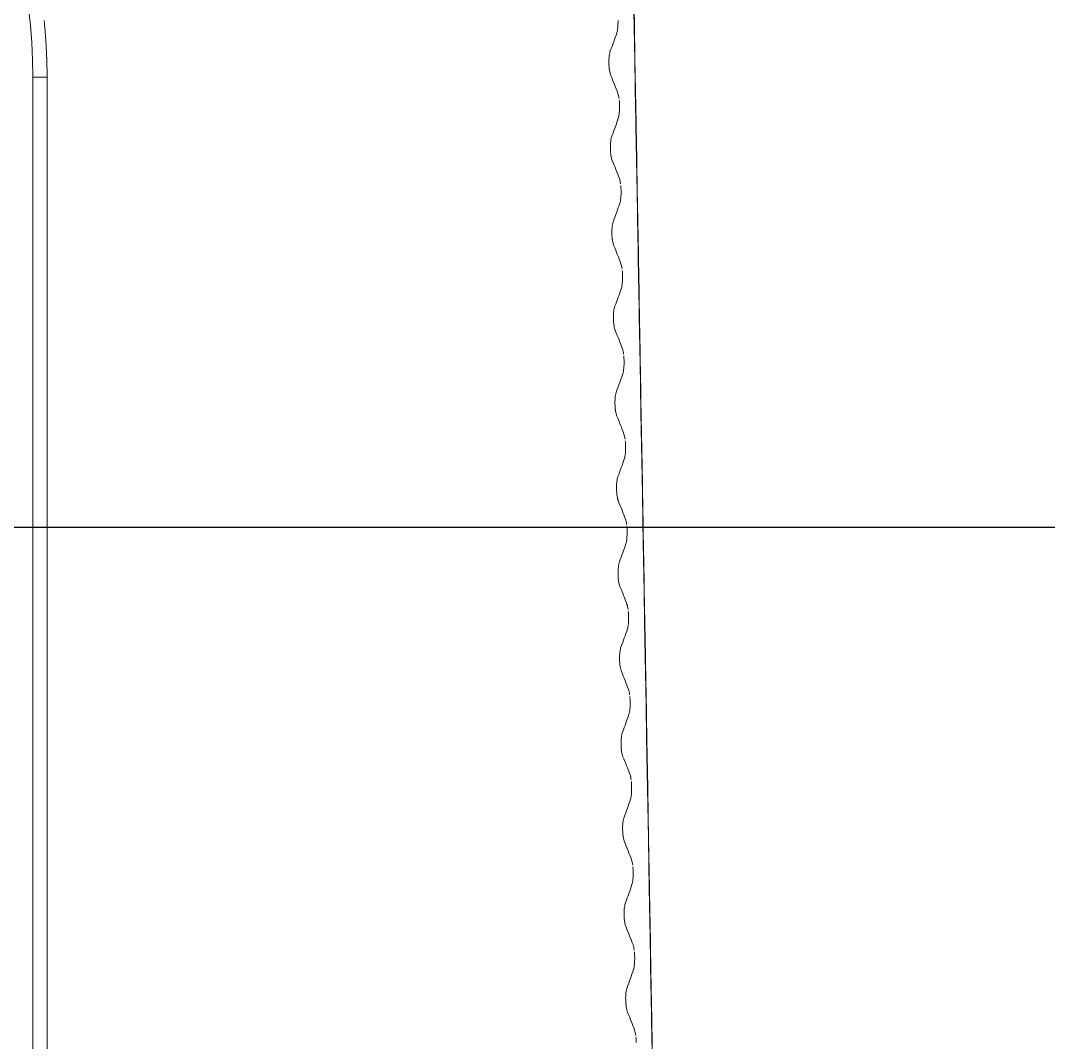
# Model space of a CAD drawing. Header units: inches. Extents: x -456 to 658, y -232 to 0.
# Drawn here: x -184.522 to -183.673, y -29.339 to -28.494 of the extents above; entities that cross this region are included whole.
import ezdxf

# ---------------------------------------------------------------- set-up
doc = ezdxf.new("R2010")
doc.units = ezdxf.units.IN
doc.header["$MEASUREMENT"] = 0

msp = doc.modelspace()

# ---------------------------------------------------------------- linework, layer by layer
at = {"color": 0, "linetype": 'Continuous', "lineweight": 0}
for p, q in [((-184.51205, -29.65523), (-184.51205, -28.54114)), ((-184.50032, -28.54114), (-184.51205, -28.54114)), ((-184.50032, -28.54114), (-184.50032, -28.5396)), ((-184.50032, -28.54114), (-184.50032, -29.65523))]:
    msp.add_line(p, q, dxfattribs=at)
msp.add_lwpolyline([(0.06297, -28.91307), (-219.29988, -28.91307)])
msp.add_arc((-184.96354, -28.54114), 0.4515, 0, 57.38706, dxfattribs=at)
msp.add_ellipse((-186.34468, -28.54105), major_axis=(1.84436, 0), ratio=0.5, start_param=0.023608, end_param=0.039741, dxfattribs=at)
at = {"color": 0, "linetype": 'Continuous', "lineweight": 0, "extrusion": (0, 0, -1)}
for centre, major_axis, ratio, start_param, end_param in [((-186.3448, -28.62867), (1.84355, 0.11683), 0.500752, -0.008054, 0.008054), ((-185.26114, -28.40107), (1.24875, 0), 0.5, 0.166286, 0.190486), ((-185.2588, -28.66854), (1.25107, 0), 0.5, -0.20763, -0.183397), ((-185.26157, -28.47143), (1.25042, 0), 0.5, 0.166056, 0.190223), ((-185.25924, -28.73892), (1.25273, 0), 0.5, -0.207368, -0.183168), ((-185.26201, -28.5418), (1.25208, 0), 0.5, 0.165827, 0.18996), ((-185.25968, -28.80929), (1.2544, 0), 0.5, -0.207106, -0.18294), ((-185.26245, -28.61217), (1.25375, 0), 0.5, 0.165598, 0.189698), ((-185.26011, -28.87967), (1.25606, 0), 0.5, -0.206845, -0.182712), ((-185.26289, -28.68254), (1.25541, 0), 0.5, 0.16537, 0.189437), ((-185.26055, -28.95004), (1.25773, 0), 0.5, -0.206585, -0.182485), ((-185.26332, -28.7529), (1.25708, 0), 0.5, 0.165143, 0.189177), ((-185.26098, -29.02041), (1.25939, 0), 0.5, -0.206325, -0.182258), ((-185.26376, -28.82327), (1.25874, 0), 0.5, 0.164916, 0.188917), ((-185.26142, -29.09079), (1.26106, 0), 0.5, -0.206066, -0.182032), ((-185.26419, -28.89364), (1.26041, 0), 0.5, 0.16469, 0.188658), ((-185.26186, -29.16116), (1.26272, 0), 0.5, -0.205808, -0.181807), ((-185.26463, -28.964), (1.26207, 0), 0.5, 0.164464, 0.1884), ((-185.26229, -29.23154), (1.26439, 0), 0.5, -0.205551, -0.181582), ((-185.26507, -29.03437), (1.26374, 0), 0.5, 0.164239, 0.188142), ((-185.26273, -29.30191), (1.26605, 0), 0.5, -0.205294, -0.181358), ((-185.2655, -29.10474), (1.26541, 0), 0.5, 0.164014, 0.187885), ((-185.26316, -29.37228), (1.26771, 0), 0.5, -0.205037, -0.181134), ((-185.26594, -29.17511), (1.26707, 0), 0.5, 0.16379, 0.187629), ((-185.2636, -29.44266), (1.26938, 0), 0.5, -0.204782, -0.180911)]:
    msp.add_ellipse(centre, major_axis=major_axis, ratio=ratio, start_param=start_param, end_param=end_param, dxfattribs=at)
at = {"color": 0, "linetype": 'Continuous', "lineweight": 0}
for points in [[(-183.95553, -31.91817), (-183.97644, -30.72034), (-183.99681, -29.55353), (-184.01664, -28.41773)], [(-184.01664, -28.41773), (-183.99627, -29.58454), (-183.9759, -30.75135), (-183.95553, -31.91817)], [(-183.95542, -31.91817), (-183.97579, -30.75135), (-183.99615, -29.58454), (-184.01652, -28.41773)], [(-184.01652, -28.41773), (-183.99648, -29.5659), (-183.97611, -30.73271), (-183.95542, -31.91817)], [(-184.50178, -28.50441), (-184.50192, -28.50264), (-184.50222, -28.49891), (-184.5027, -28.49426)], [(-184.50083, -28.51928), (-184.50071, -28.52133), (-184.50059, -28.52535), (-184.50047, -28.52944)], [(-184.50047, -28.52944), (-184.50038, -28.53296), (-184.50033, -28.53726), (-184.50032, -28.5396)], [(-184.50032, -28.5396), (-184.50032, -28.54011), (-184.50032, -28.54063), (-184.50032, -28.54114)], [(-184.03461, -28.5396), (-184.03508, -28.53847), (-184.03544, -28.53694), (-184.0357, -28.53526)], [(-184.02872, -28.55447), (-184.02831, -28.55556), (-184.028, -28.55709), (-184.02777, -28.55879)], [(-184.02761, -28.56017), (-184.02747, -28.56157), (-184.02739, -28.56306), (-184.02736, -28.56462)], [(-184.02761, -28.56017), (-184.02748, -28.56158), (-184.02739, -28.56311), (-184.02736, -28.56462)], [(-184.03335, -28.60996), (-184.03382, -28.60884), (-184.03418, -28.6073), (-184.03444, -28.60562)], [(-184.02747, -28.62483), (-184.02706, -28.62593), (-184.02675, -28.62745), (-184.02652, -28.62916)], [(-184.02636, -28.63053), (-184.02622, -28.63194), (-184.02614, -28.63342), (-184.02611, -28.63498)], [(-184.02636, -28.63053), (-184.02622, -28.63194), (-184.02614, -28.63348), (-184.02611, -28.63498)], [(-184.03209, -28.68032), (-184.03256, -28.6792), (-184.03292, -28.67767), (-184.03318, -28.67598)], [(-184.02621, -28.69519), (-184.02581, -28.69629), (-184.0255, -28.69781), (-184.02527, -28.69952)], [(-184.02511, -28.7009), (-184.02497, -28.7023), (-184.02489, -28.70378), (-184.02486, -28.70535)], [(-184.02511, -28.7009), (-184.02497, -28.7023), (-184.02489, -28.70384), (-184.02486, -28.70535)], [(-184.03083, -28.75069), (-184.0313, -28.74956), (-184.03165, -28.74803), (-184.03192, -28.74635)], [(-184.02496, -28.76556), (-184.02455, -28.76665), (-184.02424, -28.76817), (-184.02402, -28.76988)], [(-184.02386, -28.77126), (-184.02372, -28.77266), (-184.02364, -28.77415), (-184.02361, -28.77571)], [(-184.02386, -28.77126), (-184.02372, -28.77267), (-184.02363, -28.7742), (-184.02361, -28.77571)], [(-184.02957, -28.82105), (-184.03004, -28.81993), (-184.03039, -28.81839), (-184.03065, -28.81671)], [(-184.02371, -28.83592), (-184.0233, -28.83702), (-184.02299, -28.83854), (-184.02277, -28.84025)], [(-184.02261, -28.84162), (-184.02247, -28.84303), (-184.02238, -28.84451), (-184.02236, -28.84607)], [(-184.02261, -28.84162), (-184.02247, -28.84303), (-184.02238, -28.84457), (-184.02236, -28.84607)], [(-184.02831, -28.89141), (-184.02878, -28.89029), (-184.02913, -28.88876), (-184.02939, -28.88707)], [(-184.02245, -28.90628), (-184.02205, -28.90738), (-184.02174, -28.9089), (-184.02151, -28.91061)], [(-184.02135, -28.91199), (-184.02122, -28.91339), (-184.02113, -28.91487), (-184.0211, -28.91644)], [(-184.02135, -28.91199), (-184.02122, -28.91339), (-184.02113, -28.91493), (-184.0211, -28.91644)], [(-184.02704, -28.96178), (-184.02751, -28.96065), (-184.02787, -28.95912), (-184.02813, -28.95744)], [(-184.0212, -28.97664), (-184.0208, -28.97774), (-184.02049, -28.97926), (-184.02026, -28.98097)], [(-184.0201, -28.98235), (-184.01996, -28.98375), (-184.01988, -28.98524), (-184.01985, -28.9868)], [(-184.0201, -28.98235), (-184.01996, -28.98376), (-184.01988, -28.98529), (-184.01985, -28.9868)], [(-184.02578, -29.03214), (-184.02625, -29.03102), (-184.02661, -29.02948), (-184.02687, -29.0278)], [(-184.01995, -29.04701), (-184.01954, -29.04811), (-184.01924, -29.04963), (-184.01901, -29.05134)], [(-184.01885, -29.05271), (-184.01871, -29.05412), (-184.01863, -29.0556), (-184.0186, -29.05716)], [(-184.01885, -29.05271), (-184.01871, -29.05412), (-184.01863, -29.05566), (-184.0186, -29.05716)], [(-184.02452, -29.1025), (-184.02499, -29.10138), (-184.02535, -29.09984), (-184.02561, -29.09816)], [(-184.01869, -29.11737), (-184.01829, -29.11847), (-184.01798, -29.11999), (-184.01776, -29.1217)], [(-184.0176, -29.12308), (-184.01746, -29.12448), (-184.01738, -29.12596), (-184.01735, -29.12753)], [(-184.0176, -29.12308), (-184.01746, -29.12448), (-184.01738, -29.12602), (-184.01735, -29.12753)], [(-184.02326, -29.17287), (-184.02373, -29.17174), (-184.02408, -29.17021), (-184.02435, -29.16853)], [(-184.01744, -29.18773), (-184.01704, -29.18883), (-184.01673, -29.19035), (-184.01651, -29.19206)], [(-184.01635, -29.19344), (-184.01621, -29.19484), (-184.01613, -29.19633), (-184.0161, -29.19789)], [(-184.01635, -29.19344), (-184.01621, -29.19485), (-184.01613, -29.19638), (-184.0161, -29.19789)], [(-184.022, -29.24323), (-184.02247, -29.24211), (-184.02282, -29.24057), (-184.02308, -29.23889)], [(-184.01619, -29.2581), (-184.01579, -29.25919), (-184.01548, -29.26072), (-184.01525, -29.26243)], [(-184.0151, -29.26381), (-184.01496, -29.26521), (-184.01487, -29.26669), (-184.01485, -29.26825)], [(-184.0151, -29.26381), (-184.01496, -29.26521), (-184.01487, -29.26675), (-184.01485, -29.26825)], [(-184.02074, -29.31359), (-184.02121, -29.31247), (-184.02156, -29.31093), (-184.02182, -29.30925)], [(-184.01494, -29.32846), (-184.01453, -29.32956), (-184.01423, -29.33108), (-184.014, -29.33279)], [(-184.01384, -29.33417), (-184.01371, -29.33557), (-184.01362, -29.33705), (-184.0136, -29.33862)], [(-184.01384, -29.33417), (-184.01371, -29.33558), (-184.01362, -29.33711), (-184.0136, -29.33862)]]:
    msp.add_open_spline(points, degree=3, dxfattribs=at)
for points, knots in [([(-184.02861, -28.49426), (-184.02858, -28.49629), (-184.02865, -28.49833), (-184.02882, -28.50007), (-184.02899, -28.5018), (-184.02925, -28.50333), (-184.02961, -28.50441)], [0.0002666411, 0.0002666411, 0.0002666411, 0.0002666411, 0.0003995356, 0.0003995356, 0.0003995356, 0.0005324301, 0.0005324301, 0.0005324301, 0.0005324301]), ([(-184.50083, -28.51928), (-184.50078, -28.52033), (-184.50072, -28.52176), (-184.50065, -28.52358), (-184.50058, -28.52539), (-184.50052, -28.52734), (-184.50047, -28.52944)], [0, 0, 0, 0, 0.0001323941, 0.0001323941, 0.0001323941, 0.0002647883, 0.0002647883, 0.0002647883, 0.0002647883]), ([(-184.03497, -28.51928), (-184.03538, -28.52033), (-184.03569, -28.52175), (-184.0359, -28.52356), (-184.03612, -28.52537), (-184.03621, -28.52733), (-184.03618, -28.52944)], [0, 0, 0, 0, 0.0001332426, 0.0001332426, 0.0001332426, 0.0002664852, 0.0002664852, 0.0002664852, 0.0002664852]), ([(-184.50047, -28.52944), (-184.50041, -28.53153), (-184.50038, -28.53348), (-184.50035, -28.5353), (-184.50033, -28.53711), (-184.50032, -28.53855), (-184.50032, -28.5396)], [0.0002647883, 0.0002647883, 0.0002647883, 0.0002647883, 0.0003971141, 0.0003971141, 0.0003971141, 0.0005294399, 0.0005294399, 0.0005294399, 0.0005294399]), ([(-184.03618, -28.52944), (-184.03614, -28.53154), (-184.03598, -28.53351), (-184.03569, -28.53532), (-184.03541, -28.53713), (-184.03505, -28.53855), (-184.03461, -28.5396)], [0.0002664852, 0.0002664852, 0.0002664852, 0.0002664852, 0.0004000213, 0.0004000213, 0.0004000213, 0.0005335573, 0.0005335573, 0.0005335573, 0.0005335573]), ([(-184.03571, -28.53525), (-184.03571, -28.53523), (-184.03571, -28.53521), (-184.03572, -28.53518), (-184.03579, -28.5347), (-184.03586, -28.53418), (-184.03592, -28.53365)], [0.00013352476, 0.00013352476, 0.00013352476, 0.00013352476, 0.0001352484, 0.0001352484, 0.0001352484, 0.00017368633, 0.00017368633, 0.00017368633, 0.00017368633]), ([(-184.02872, -28.55447), (-184.02833, -28.55551), (-184.02802, -28.55693), (-184.02778, -28.55874), (-184.02778, -28.55876), (-184.02778, -28.55878), (-184.02777, -28.55879)], [0, 0, 0, 0, 0.0001333182, 0.0001333182, 0.0001333182, 0.0001346098, 0.0001346098, 0.0001346098, 0.0001346098]), ([(-184.02736, -28.56462), (-184.02733, -28.56665), (-184.0274, -28.5687), (-184.02756, -28.57043), (-184.02773, -28.57217), (-184.028, -28.5737), (-184.02836, -28.57478)], [0.0002666364, 0.0002666364, 0.0002666364, 0.0002666364, 0.0003995291, 0.0003995291, 0.0003995291, 0.0005324219, 0.0005324219, 0.0005324219, 0.0005324219]), ([(-184.03371, -28.58965), (-184.03411, -28.59069), (-184.03443, -28.59211), (-184.03464, -28.59392), (-184.03486, -28.59573), (-184.03495, -28.5977), (-184.03491, -28.5998)], [0, 0, 0, 0, 0.0001332399, 0.0001332399, 0.0001332399, 0.0002664799, 0.0002664799, 0.0002664799, 0.0002664799]), ([(-184.03491, -28.5998), (-184.03488, -28.60191), (-184.03471, -28.60387), (-184.03443, -28.60568), (-184.03415, -28.60749), (-184.03379, -28.60892), (-184.03335, -28.60996)], [0.0002664799, 0.0002664799, 0.0002664799, 0.0002664799, 0.0004000129, 0.0004000129, 0.0004000129, 0.000533546, 0.000533546, 0.000533546, 0.000533546]), ([(-184.03444, -28.60561), (-184.03445, -28.60559), (-184.03445, -28.60557), (-184.03445, -28.60555), (-184.03453, -28.60506), (-184.0346, -28.60455), (-184.03465, -28.60402)], [0.0001335112, 0.0001335112, 0.0001335112, 0.0001335112, 0.00013524567, 0.00013524567, 0.00013524567, 0.0001737065, 0.0001737065, 0.0001737065, 0.0001737065]), ([(-184.02747, -28.62483), (-184.02708, -28.62587), (-184.02677, -28.62729), (-184.02653, -28.6291), (-184.02653, -28.62912), (-184.02652, -28.62914), (-184.02652, -28.62916)], [0, 0, 0, 0, 0.0001333158, 0.0001333158, 0.0001333158, 0.0001346013, 0.0001346013, 0.0001346013, 0.0001346013]), ([(-184.02611, -28.63498), (-184.02607, -28.63701), (-184.02614, -28.63906), (-184.02631, -28.64079), (-184.02648, -28.64253), (-184.02674, -28.64406), (-184.0271, -28.64514)], [0.0002666316, 0.0002666316, 0.0002666316, 0.0002666316, 0.0003995227, 0.0003995227, 0.0003995227, 0.0005324138, 0.0005324138, 0.0005324138, 0.0005324138]), ([(-184.03245, -28.66001), (-184.03285, -28.66105), (-184.03316, -28.66247), (-184.03338, -28.66428), (-184.0336, -28.6661), (-184.03369, -28.66806), (-184.03365, -28.67017)], [0, 0, 0, 0, 0.0001332373, 0.0001332373, 0.0001332373, 0.0002664745, 0.0002664745, 0.0002664745, 0.0002664745]), ([(-184.03365, -28.67017), (-184.03361, -28.67227), (-184.03345, -28.67423), (-184.03317, -28.67605), (-184.03289, -28.67786), (-184.03253, -28.67928), (-184.03209, -28.68032)], [0.0002664745, 0.0002664745, 0.0002664745, 0.0002664745, 0.0004000046, 0.0004000046, 0.0004000046, 0.0005335347, 0.0005335347, 0.0005335347, 0.0005335347]), ([(-184.03318, -28.67598), (-184.03318, -28.67595), (-184.03319, -28.67593), (-184.03319, -28.67591), (-184.03327, -28.67542), (-184.03333, -28.67491), (-184.03339, -28.67438)], [0.00013351369, 0.00013351369, 0.00013351369, 0.00013351369, 0.00013524295, 0.00013524295, 0.00013524295, 0.00017369912, 0.00017369912, 0.00017369912, 0.00017369912]), ([(-184.02621, -28.69519), (-184.02583, -28.69623), (-184.02552, -28.69766), (-184.02528, -28.69947), (-184.02527, -28.69949), (-184.02527, -28.6995), (-184.02527, -28.69952)], [0, 0, 0, 0, 0.0001333135, 0.0001333135, 0.0001333135, 0.0001345963, 0.0001345963, 0.0001345963, 0.0001345963]), ([(-184.02486, -28.70535), (-184.02482, -28.70738), (-184.02489, -28.70942), (-184.02506, -28.71116), (-184.02523, -28.71289), (-184.02549, -28.71442), (-184.02585, -28.7155)], [0.0002666269, 0.0002666269, 0.0002666269, 0.0002666269, 0.0003995163, 0.0003995163, 0.0003995163, 0.0005324056, 0.0005324056, 0.0005324056, 0.0005324056]), ([(-184.03119, -28.73037), (-184.03159, -28.73142), (-184.0319, -28.73284), (-184.03212, -28.73465), (-184.03233, -28.73646), (-184.03243, -28.73842), (-184.03239, -28.74053)], [0, 0, 0, 0, 0.0001332346, 0.0001332346, 0.0001332346, 0.0002664692, 0.0002664692, 0.0002664692, 0.0002664692]), ([(-184.03239, -28.74053), (-184.03235, -28.74263), (-184.03219, -28.7446), (-184.03191, -28.74641), (-184.03163, -28.74822), (-184.03126, -28.74964), (-184.03083, -28.75069)], [0.0002664692, 0.0002664692, 0.0002664692, 0.0002664692, 0.0003999963, 0.0003999963, 0.0003999963, 0.0005335234, 0.0005335234, 0.0005335234, 0.0005335234]), ([(-184.03192, -28.74634), (-184.03192, -28.74632), (-184.03193, -28.7463), (-184.03193, -28.74627), (-184.032, -28.74579), (-184.03207, -28.74527), (-184.03213, -28.74474)], [0.00013351227, 0.00013351227, 0.00013351227, 0.00013351227, 0.00013524024, 0.00013524024, 0.00013524024, 0.00017370197, 0.00017370197, 0.00017370197, 0.00017370197]), ([(-184.02496, -28.76556), (-184.02457, -28.7666), (-184.02426, -28.76802), (-184.02402, -28.76983), (-184.02402, -28.76985), (-184.02402, -28.76987), (-184.02402, -28.76988)], [0, 0, 0, 0, 0.0001333111, 0.0001333111, 0.0001333111, 0.0001346006, 0.0001346006, 0.0001346006, 0.0001346006]), ([(-184.02361, -28.77571), (-184.02357, -28.77774), (-184.02364, -28.77979), (-184.02381, -28.78152), (-184.02398, -28.78325), (-184.02424, -28.78479), (-184.0246, -28.78587)], [0.0002666223, 0.0002666223, 0.0002666223, 0.0002666223, 0.0003995099, 0.0003995099, 0.0003995099, 0.0005323976, 0.0005323976, 0.0005323976, 0.0005323976]), ([(-184.02993, -28.80074), (-184.03033, -28.80178), (-184.03064, -28.8032), (-184.03086, -28.80501), (-184.03107, -28.80682), (-184.03116, -28.80879), (-184.03113, -28.81089)], [0, 0, 0, 0, 0.000133232, 0.000133232, 0.000133232, 0.000266464, 0.000266464, 0.000266464, 0.000266464]), ([(-184.03113, -28.81089), (-184.03109, -28.813), (-184.03093, -28.81496), (-184.03065, -28.81677), (-184.03036, -28.81858), (-184.03, -28.82001), (-184.02957, -28.82105)], [0.000266464, 0.000266464, 0.000266464, 0.000266464, 0.0003999881, 0.0003999881, 0.0003999881, 0.0005335122, 0.0005335122, 0.0005335122, 0.0005335122]), ([(-184.03066, -28.8167), (-184.03066, -28.81668), (-184.03066, -28.81666), (-184.03067, -28.81664), (-184.03074, -28.81615), (-184.03081, -28.81564), (-184.03087, -28.81511)], [0.00013350918, 0.00013350918, 0.00013350918, 0.00013350918, 0.00013523754, 0.00013523754, 0.00013523754, 0.00017370377, 0.00017370377, 0.00017370377, 0.00017370377]), ([(-184.02371, -28.83592), (-184.02332, -28.83696), (-184.02301, -28.83838), (-184.02277, -28.84019), (-184.02277, -28.84021), (-184.02277, -28.84023), (-184.02277, -28.84025)], [0, 0, 0, 0, 0.0001333088, 0.0001333088, 0.0001333088, 0.0001346047, 0.0001346047, 0.0001346047, 0.0001346047]), ([(-184.02236, -28.84607), (-184.02232, -28.8481), (-184.02239, -28.85015), (-184.02256, -28.85188), (-184.02272, -28.85362), (-184.02298, -28.85515), (-184.02334, -28.85623)], [0.0002666176, 0.0002666176, 0.0002666176, 0.0002666176, 0.0003995035, 0.0003995035, 0.0003995035, 0.0005323895, 0.0005323895, 0.0005323895, 0.0005323895]), ([(-184.02867, -28.8711), (-184.02907, -28.87214), (-184.02938, -28.87356), (-184.02959, -28.87537), (-184.02981, -28.87719), (-184.0299, -28.87915), (-184.02986, -28.88126)], [0, 0, 0, 0, 0.0001332294, 0.0001332294, 0.0001332294, 0.0002664587, 0.0002664587, 0.0002664587, 0.0002664587]), ([(-184.02986, -28.88126), (-184.02983, -28.88336), (-184.02966, -28.88532), (-184.02938, -28.88713), (-184.0291, -28.88895), (-184.02874, -28.89037), (-184.02831, -28.89141)], [0.0002664587, 0.0002664587, 0.0002664587, 0.0002664587, 0.0003999799, 0.0003999799, 0.0003999799, 0.0005335011, 0.0005335011, 0.0005335011, 0.0005335011]), ([(-184.02939, -28.88707), (-184.0294, -28.88704), (-184.0294, -28.88702), (-184.0294, -28.887), (-184.02948, -28.88651), (-184.02955, -28.886), (-184.0296, -28.88547)], [0.00013350977, 0.00013350977, 0.00013350977, 0.00013350977, 0.00013523485, 0.00013523485, 0.00013523485, 0.00017370254, 0.00017370254, 0.00017370254, 0.00017370254]), ([(-184.02245, -28.90628), (-184.02207, -28.90732), (-184.02176, -28.90875), (-184.02152, -28.91056), (-184.02152, -28.91057), (-184.02152, -28.91059), (-184.02151, -28.91061)], [0, 0, 0, 0, 0.0001333065, 0.0001333065, 0.0001333065, 0.0001345915, 0.0001345915, 0.0001345915, 0.0001345915]), ([(-184.0211, -28.91644), (-184.02107, -28.91847), (-184.02114, -28.92051), (-184.0213, -28.92225), (-184.02147, -28.92398), (-184.02173, -28.92551), (-184.02209, -28.92659)], [0.000266613, 0.000266613, 0.000266613, 0.000266613, 0.0003994972, 0.0003994972, 0.0003994972, 0.0005323815, 0.0005323815, 0.0005323815, 0.0005323815]), ([(-184.02741, -28.94146), (-184.02781, -28.94251), (-184.02812, -28.94393), (-184.02833, -28.94574), (-184.02855, -28.94755), (-184.02864, -28.94951), (-184.0286, -28.95162)], [0, 0, 0, 0, 0.0001332267, 0.0001332267, 0.0001332267, 0.0002664535, 0.0002664535, 0.0002664535, 0.0002664535]), ([(-184.0286, -28.95162), (-184.02856, -28.95372), (-184.0284, -28.95569), (-184.02812, -28.9575), (-184.02784, -28.95931), (-184.02748, -28.96073), (-184.02704, -28.96178)], [0.0002664535, 0.0002664535, 0.0002664535, 0.0002664535, 0.0003999717, 0.0003999717, 0.0003999717, 0.0005334899, 0.0005334899, 0.0005334899, 0.0005334899]), ([(-184.02813, -28.95743), (-184.02814, -28.95741), (-184.02814, -28.95738), (-184.02814, -28.95736), (-184.02822, -28.95688), (-184.02828, -28.95636), (-184.02834, -28.95583)], [0.00013349918, 0.00013349918, 0.00013349918, 0.00013349918, 0.00013523217, 0.00013523217, 0.00013523217, 0.00017372075, 0.00017372075, 0.00017372075, 0.00017372075]), ([(-184.0212, -28.97664), (-184.02082, -28.97769), (-184.02051, -28.97911), (-184.02027, -28.98092), (-184.02027, -28.98094), (-184.02026, -28.98096), (-184.02026, -28.98097)], [0, 0, 0, 0, 0.0001333042, 0.0001333042, 0.0001333042, 0.0001345964, 0.0001345964, 0.0001345964, 0.0001345964]), ([(-184.01985, -28.9868), (-184.01982, -28.98883), (-184.01989, -28.99088), (-184.02005, -28.99261), (-184.02022, -28.99434), (-184.02048, -28.99587), (-184.02084, -28.99696)], [0.0002666083, 0.0002666083, 0.0002666083, 0.0002666083, 0.0003994909, 0.0003994909, 0.0003994909, 0.0005323735, 0.0005323735, 0.0005323735, 0.0005323735]), ([(-184.02615, -29.01183), (-184.02655, -29.01287), (-184.02685, -29.01429), (-184.02707, -29.0161), (-184.02729, -29.01791), (-184.02738, -29.01988), (-184.02734, -29.02198)], [0, 0, 0, 0, 0.0001332241, 0.0001332241, 0.0001332241, 0.0002664483, 0.0002664483, 0.0002664483, 0.0002664483]), ([(-184.02734, -29.02198), (-184.0273, -29.02409), (-184.02714, -29.02605), (-184.02686, -29.02786), (-184.02658, -29.02967), (-184.02622, -29.0311), (-184.02578, -29.03214)], [0.0002664483, 0.0002664483, 0.0002664483, 0.0002664483, 0.0003999636, 0.0003999636, 0.0003999636, 0.0005334789, 0.0005334789, 0.0005334789, 0.0005334789]), ([(-184.02687, -29.02779), (-184.02687, -29.02777), (-184.02688, -29.02775), (-184.02688, -29.02773), (-184.02696, -29.02724), (-184.02702, -29.02672), (-184.02708, -29.02619)], [0.00013349555, 0.00013349555, 0.00013349555, 0.00013349555, 0.0001352295, 0.0001352295, 0.0001352295, 0.00017372246, 0.00017372246, 0.00017372246, 0.00017372246]), ([(-184.01995, -29.04701), (-184.01956, -29.04805), (-184.01926, -29.04947), (-184.01902, -29.05128), (-184.01901, -29.0513), (-184.01901, -29.05132), (-184.01901, -29.05134)], [0, 0, 0, 0, 0.0001333019, 0.0001333019, 0.0001333019, 0.0001345954, 0.0001345954, 0.0001345954, 0.0001345954]), ([(-184.0186, -29.05716), (-184.01856, -29.05919), (-184.01863, -29.06124), (-184.0188, -29.06297), (-184.01897, -29.06471), (-184.01923, -29.06624), (-184.01959, -29.06732)], [0.0002666037, 0.0002666037, 0.0002666037, 0.0002666037, 0.0003994846, 0.0003994846, 0.0003994846, 0.0005323655, 0.0005323655, 0.0005323655, 0.0005323655]), ([(-184.02489, -29.08219), (-184.02528, -29.08323), (-184.02559, -29.08465), (-184.02581, -29.08646), (-184.02602, -29.08828), (-184.02611, -29.09024), (-184.02608, -29.09235)], [0, 0, 0, 0, 0.0001332215, 0.0001332215, 0.0001332215, 0.0002664431, 0.0002664431, 0.0002664431, 0.0002664431]), ([(-184.02608, -29.09235), (-184.02604, -29.09445), (-184.02588, -29.09641), (-184.0256, -29.09822), (-184.02532, -29.10004), (-184.02496, -29.10146), (-184.02452, -29.1025)], [0.0002664431, 0.0002664431, 0.0002664431, 0.0002664431, 0.0003999555, 0.0003999555, 0.0003999555, 0.0005334679, 0.0005334679, 0.0005334679, 0.0005334679]), ([(-184.02561, -29.09815), (-184.02561, -29.09813), (-184.02562, -29.09811), (-184.02562, -29.09809), (-184.02569, -29.0976), (-184.02576, -29.09709), (-184.02582, -29.09656)], [0.00013349988, 0.00013349988, 0.00013349988, 0.00013349988, 0.00013522685, 0.00013522685, 0.00013522685, 0.00017371464, 0.00017371464, 0.00017371464, 0.00017371464]), ([(-184.01869, -29.11737), (-184.01831, -29.11841), (-184.018, -29.11984), (-184.01776, -29.12165), (-184.01776, -29.12166), (-184.01776, -29.12168), (-184.01776, -29.1217)], [0, 0, 0, 0, 0.0001332996, 0.0001332996, 0.0001332996, 0.0001345898, 0.0001345898, 0.0001345898, 0.0001345898]), ([(-184.01735, -29.12753), (-184.01731, -29.12956), (-184.01738, -29.1316), (-184.01755, -29.13334), (-184.01771, -29.13507), (-184.01797, -29.1366), (-184.01833, -29.13768)], [0.0002665991, 0.0002665991, 0.0002665991, 0.0002665991, 0.0003994783, 0.0003994783, 0.0003994783, 0.0005323576, 0.0005323576, 0.0005323576, 0.0005323576]), ([(-184.02363, -29.15255), (-184.02402, -29.15359), (-184.02433, -29.15502), (-184.02455, -29.15683), (-184.02476, -29.15864), (-184.02485, -29.1606), (-184.02481, -29.16271)], [0, 0, 0, 0, 0.000133219, 0.000133219, 0.000133219, 0.0002664379, 0.0002664379, 0.0002664379, 0.0002664379]), ([(-184.02481, -29.16271), (-184.02478, -29.16481), (-184.02462, -29.16678), (-184.02434, -29.16859), (-184.02406, -29.1704), (-184.0237, -29.17182), (-184.02326, -29.17287)], [0.0002664379, 0.0002664379, 0.0002664379, 0.0002664379, 0.0003999474, 0.0003999474, 0.0003999474, 0.0005334569, 0.0005334569, 0.0005334569, 0.0005334569]), ([(-184.02435, -29.16852), (-184.02435, -29.1685), (-184.02435, -29.16847), (-184.02436, -29.16845), (-184.02443, -29.16797), (-184.0245, -29.16745), (-184.02456, -29.16692)], [0.00013349224, 0.00013349224, 0.00013349224, 0.00013349224, 0.0001352242, 0.0001352242, 0.0001352242, 0.00017372804, 0.00017372804, 0.00017372804, 0.00017372804]), ([(-184.01744, -29.18773), (-184.01706, -29.18878), (-184.01675, -29.1902), (-184.01651, -29.19201), (-184.01651, -29.19203), (-184.01651, -29.19205), (-184.01651, -29.19206)], [0, 0, 0, 0, 0.0001332973, 0.0001332973, 0.0001332973, 0.000134592, 0.000134592, 0.000134592, 0.000134592]), ([(-184.0161, -29.19789), (-184.01606, -29.19992), (-184.01613, -29.20196), (-184.0163, -29.2037), (-184.01646, -29.20543), (-184.01672, -29.20696), (-184.01708, -29.20805)], [0.0002665946, 0.0002665946, 0.0002665946, 0.0002665946, 0.0003994721, 0.0003994721, 0.0003994721, 0.0005323497, 0.0005323497, 0.0005323497, 0.0005323497]), ([(-184.02237, -29.22292), (-184.02276, -29.22396), (-184.02307, -29.22538), (-184.02328, -29.22719), (-184.0235, -29.229), (-184.02359, -29.23097), (-184.02355, -29.23307)], [0, 0, 0, 0, 0.0001332164, 0.0001332164, 0.0001332164, 0.0002664328, 0.0002664328, 0.0002664328, 0.0002664328]), ([(-184.02355, -29.23307), (-184.02351, -29.23518), (-184.02335, -29.23714), (-184.02307, -29.23895), (-184.0228, -29.24076), (-184.02244, -29.24219), (-184.022, -29.24323)], [0.0002664328, 0.0002664328, 0.0002664328, 0.0002664328, 0.0003999394, 0.0003999394, 0.0003999394, 0.0005334459, 0.0005334459, 0.0005334459, 0.0005334459]), ([(-184.02309, -29.23888), (-184.02309, -29.23886), (-184.02309, -29.23884), (-184.0231, -29.23882), (-184.02317, -29.23833), (-184.02324, -29.23781), (-184.02329, -29.23728)], [0.0001334872, 0.0001334872, 0.0001334872, 0.0001334872, 0.00013522156, 0.00013522156, 0.00013522156, 0.00017373536, 0.00017373536, 0.00017373536, 0.00017373536]), ([(-184.01619, -29.2581), (-184.01581, -29.25914), (-184.0155, -29.26056), (-184.01526, -29.26237), (-184.01526, -29.26239), (-184.01526, -29.26241), (-184.01525, -29.26243)], [0, 0, 0, 0, 0.000133295, 0.000133295, 0.000133295, 0.0001345849, 0.0001345849, 0.0001345849, 0.0001345849]), ([(-184.01485, -29.26825), (-184.01481, -29.27028), (-184.01488, -29.27233), (-184.01504, -29.27406), (-184.01521, -29.2758), (-184.01547, -29.27733), (-184.01583, -29.27841)], [0.00026659, 0.00026659, 0.00026659, 0.00026659, 0.0003994659, 0.0003994659, 0.0003994659, 0.0005323418, 0.0005323418, 0.0005323418, 0.0005323418]), ([(-184.02111, -29.29328), (-184.0215, -29.29432), (-184.02181, -29.29574), (-184.02202, -29.29755), (-184.02224, -29.29937), (-184.02233, -29.30133), (-184.02229, -29.30344)], [0, 0, 0, 0, 0.0001332138, 0.0001332138, 0.0001332138, 0.0002664276, 0.0002664276, 0.0002664276, 0.0002664276]), ([(-184.02229, -29.30344), (-184.02225, -29.30554), (-184.02209, -29.3075), (-184.02181, -29.30931), (-184.02153, -29.31113), (-184.02118, -29.31255), (-184.02074, -29.31359)], [0.0002664276, 0.0002664276, 0.0002664276, 0.0002664276, 0.0003999314, 0.0003999314, 0.0003999314, 0.0005334351, 0.0005334351, 0.0005334351, 0.0005334351]), ([(-184.02182, -29.30924), (-184.02183, -29.30922), (-184.02183, -29.3092), (-184.02183, -29.30918), (-184.02191, -29.30869), (-184.02197, -29.30818), (-184.02203, -29.30765)], [0.00013348436, 0.00013348436, 0.00013348436, 0.00013348436, 0.00013521894, 0.00013521894, 0.00013521894, 0.0001737374, 0.0001737374, 0.0001737374, 0.0001737374]), ([(-184.01494, -29.32846), (-184.01455, -29.3295), (-184.01425, -29.33093), (-184.01401, -29.33274), (-184.01401, -29.33275), (-184.014, -29.33277), (-184.014, -29.33279)], [0, 0, 0, 0, 0.0001332927, 0.0001332927, 0.0001332927, 0.0001345807, 0.0001345807, 0.0001345807, 0.0001345807])]:
    msp.add_open_spline(points, degree=3, knots=knots, dxfattribs=at)

doc.saveas('drawing.dxf')
